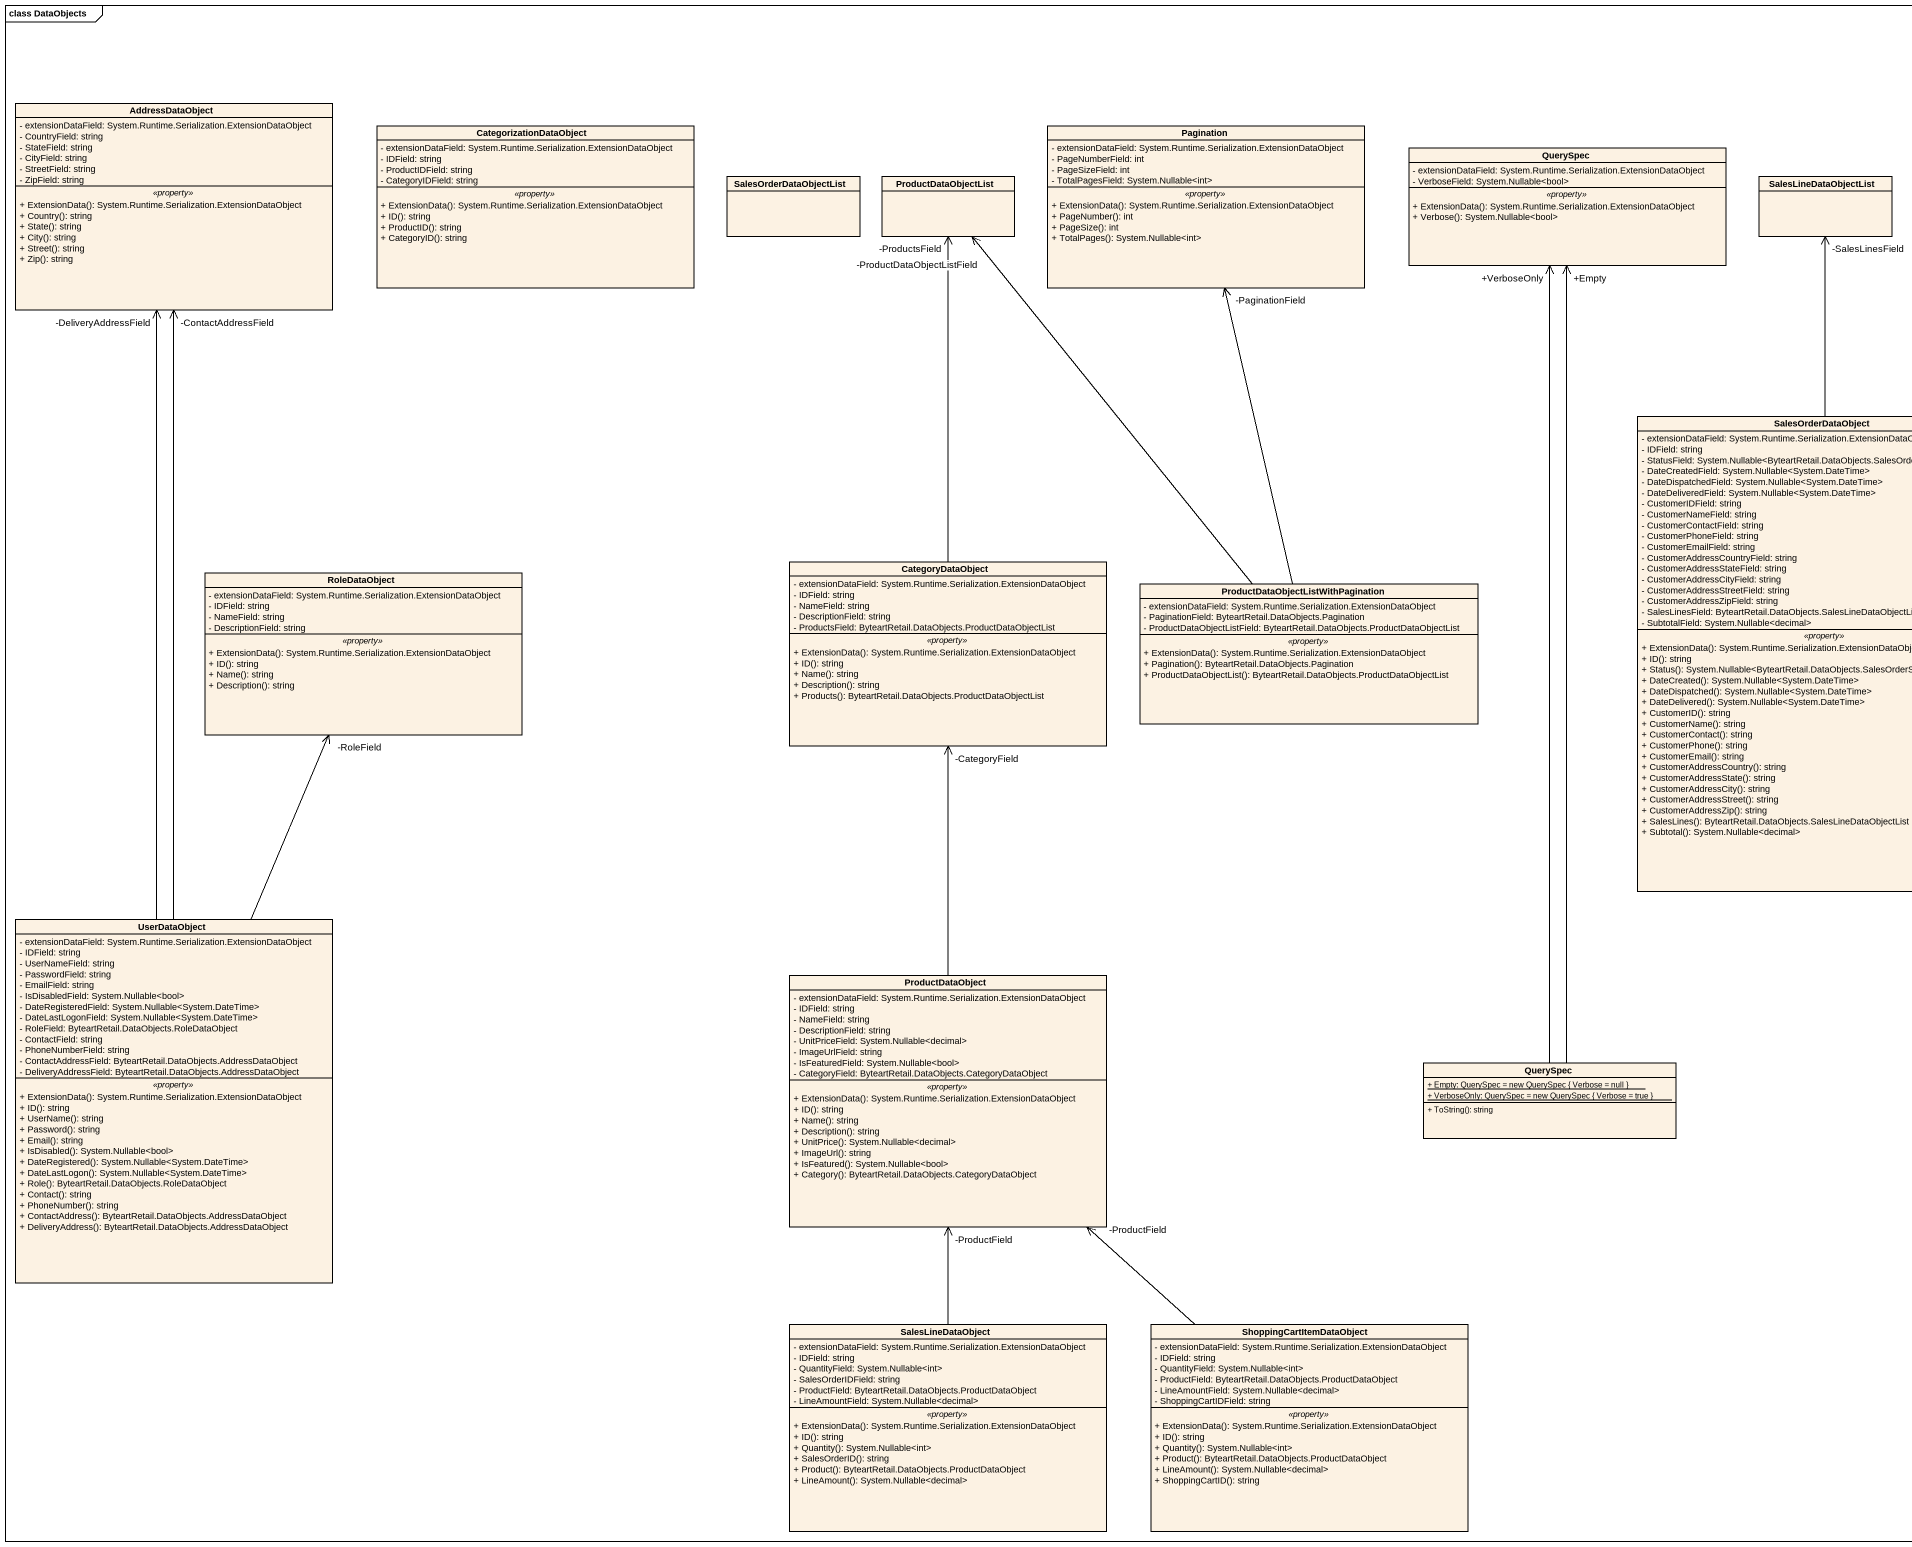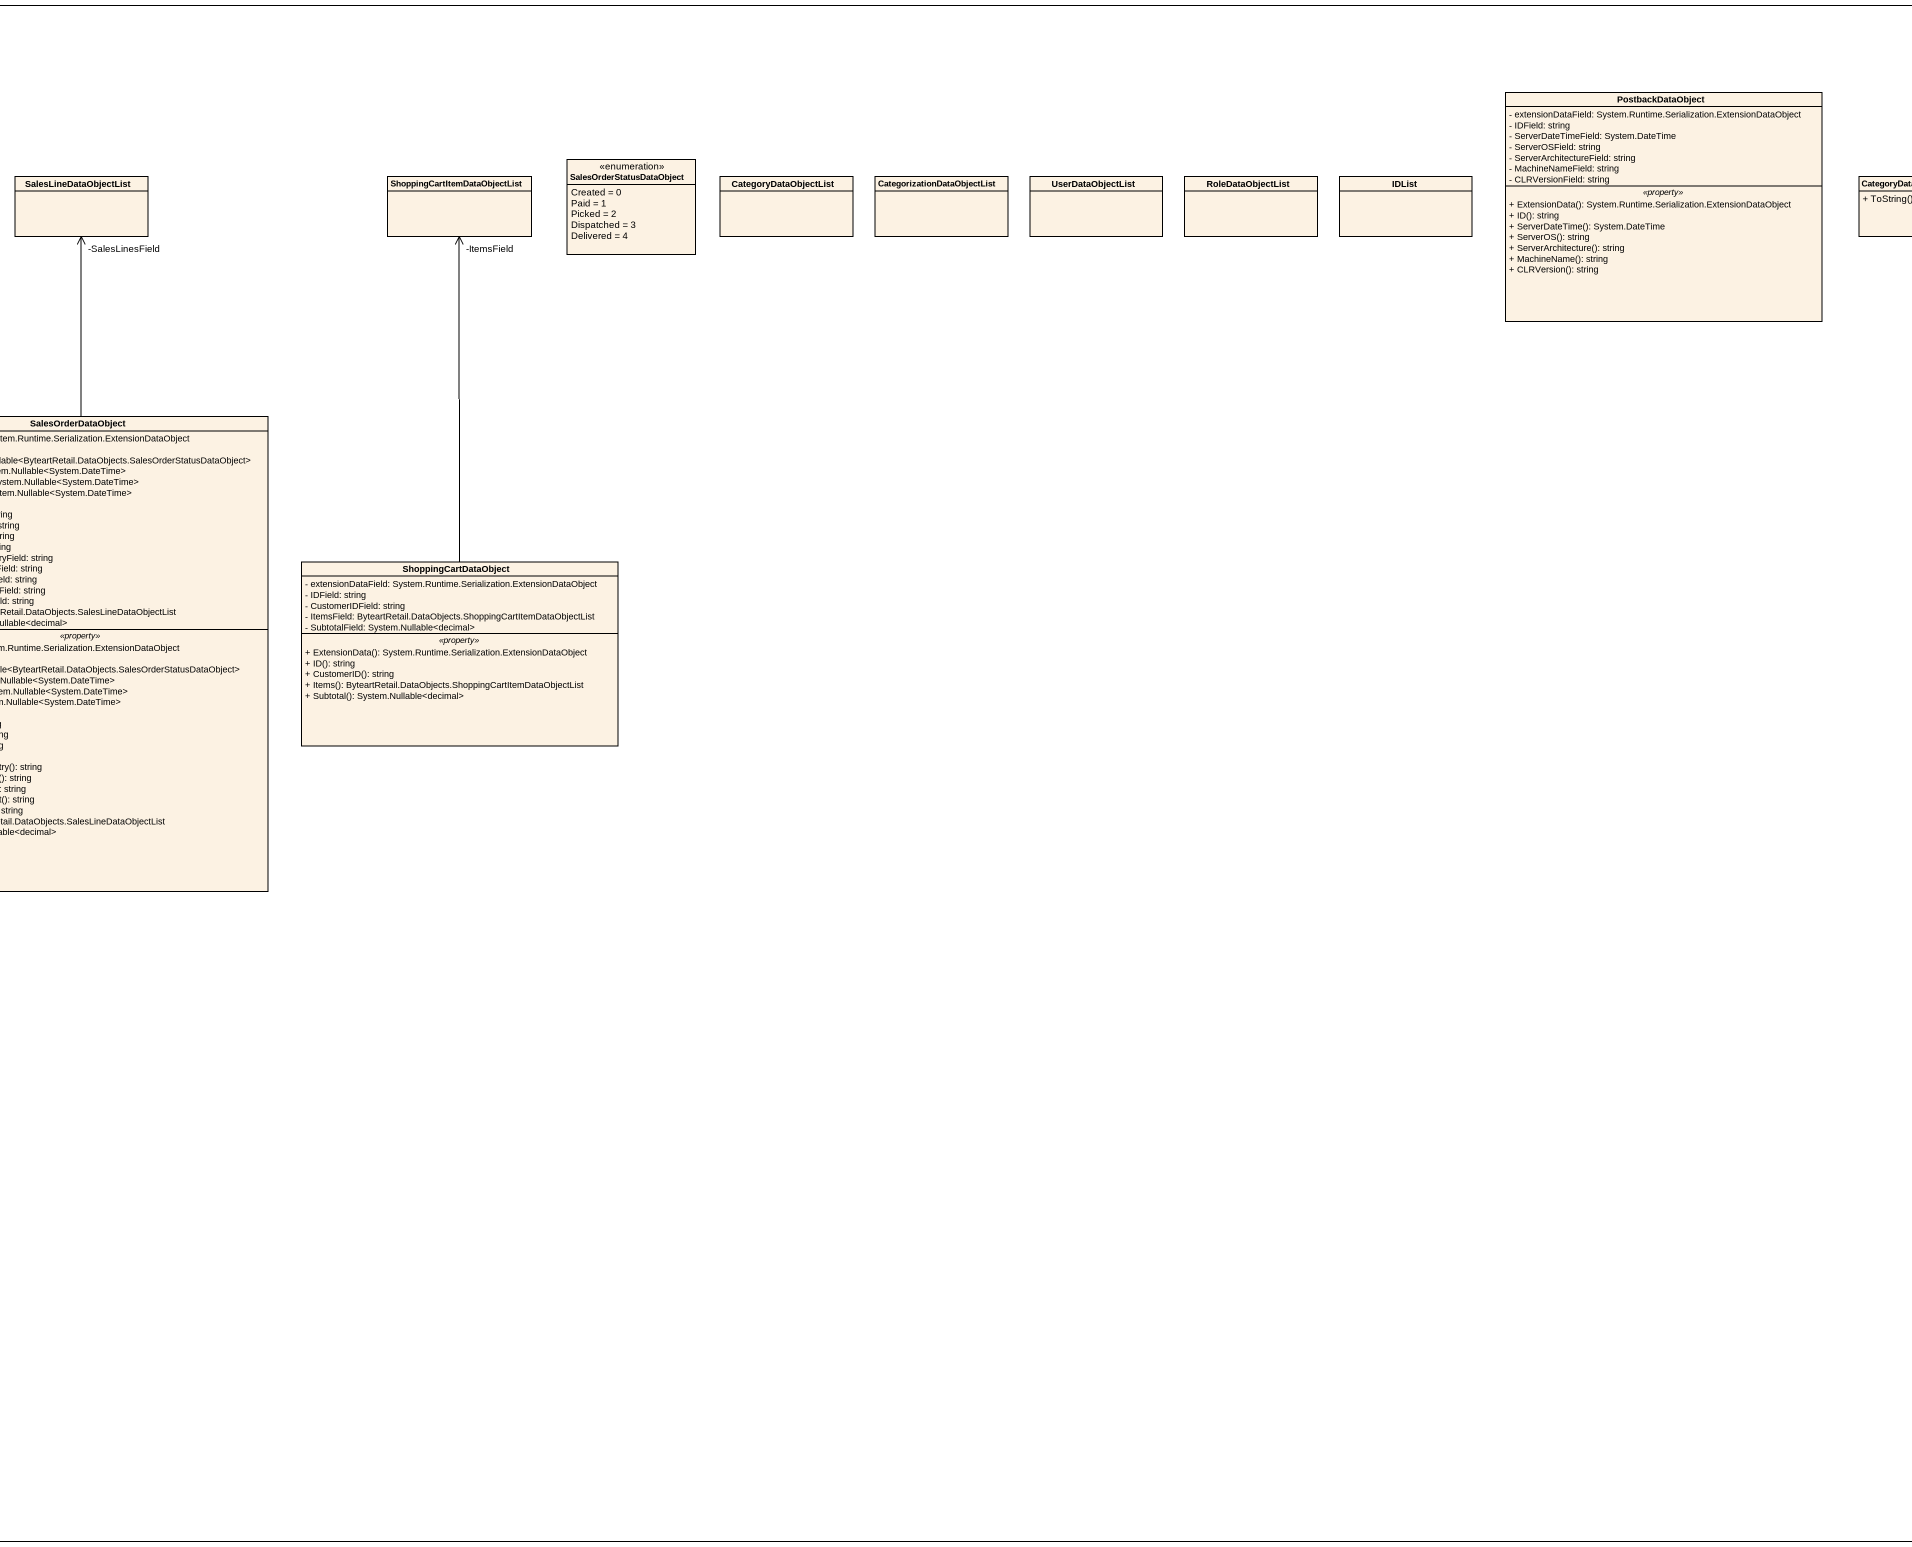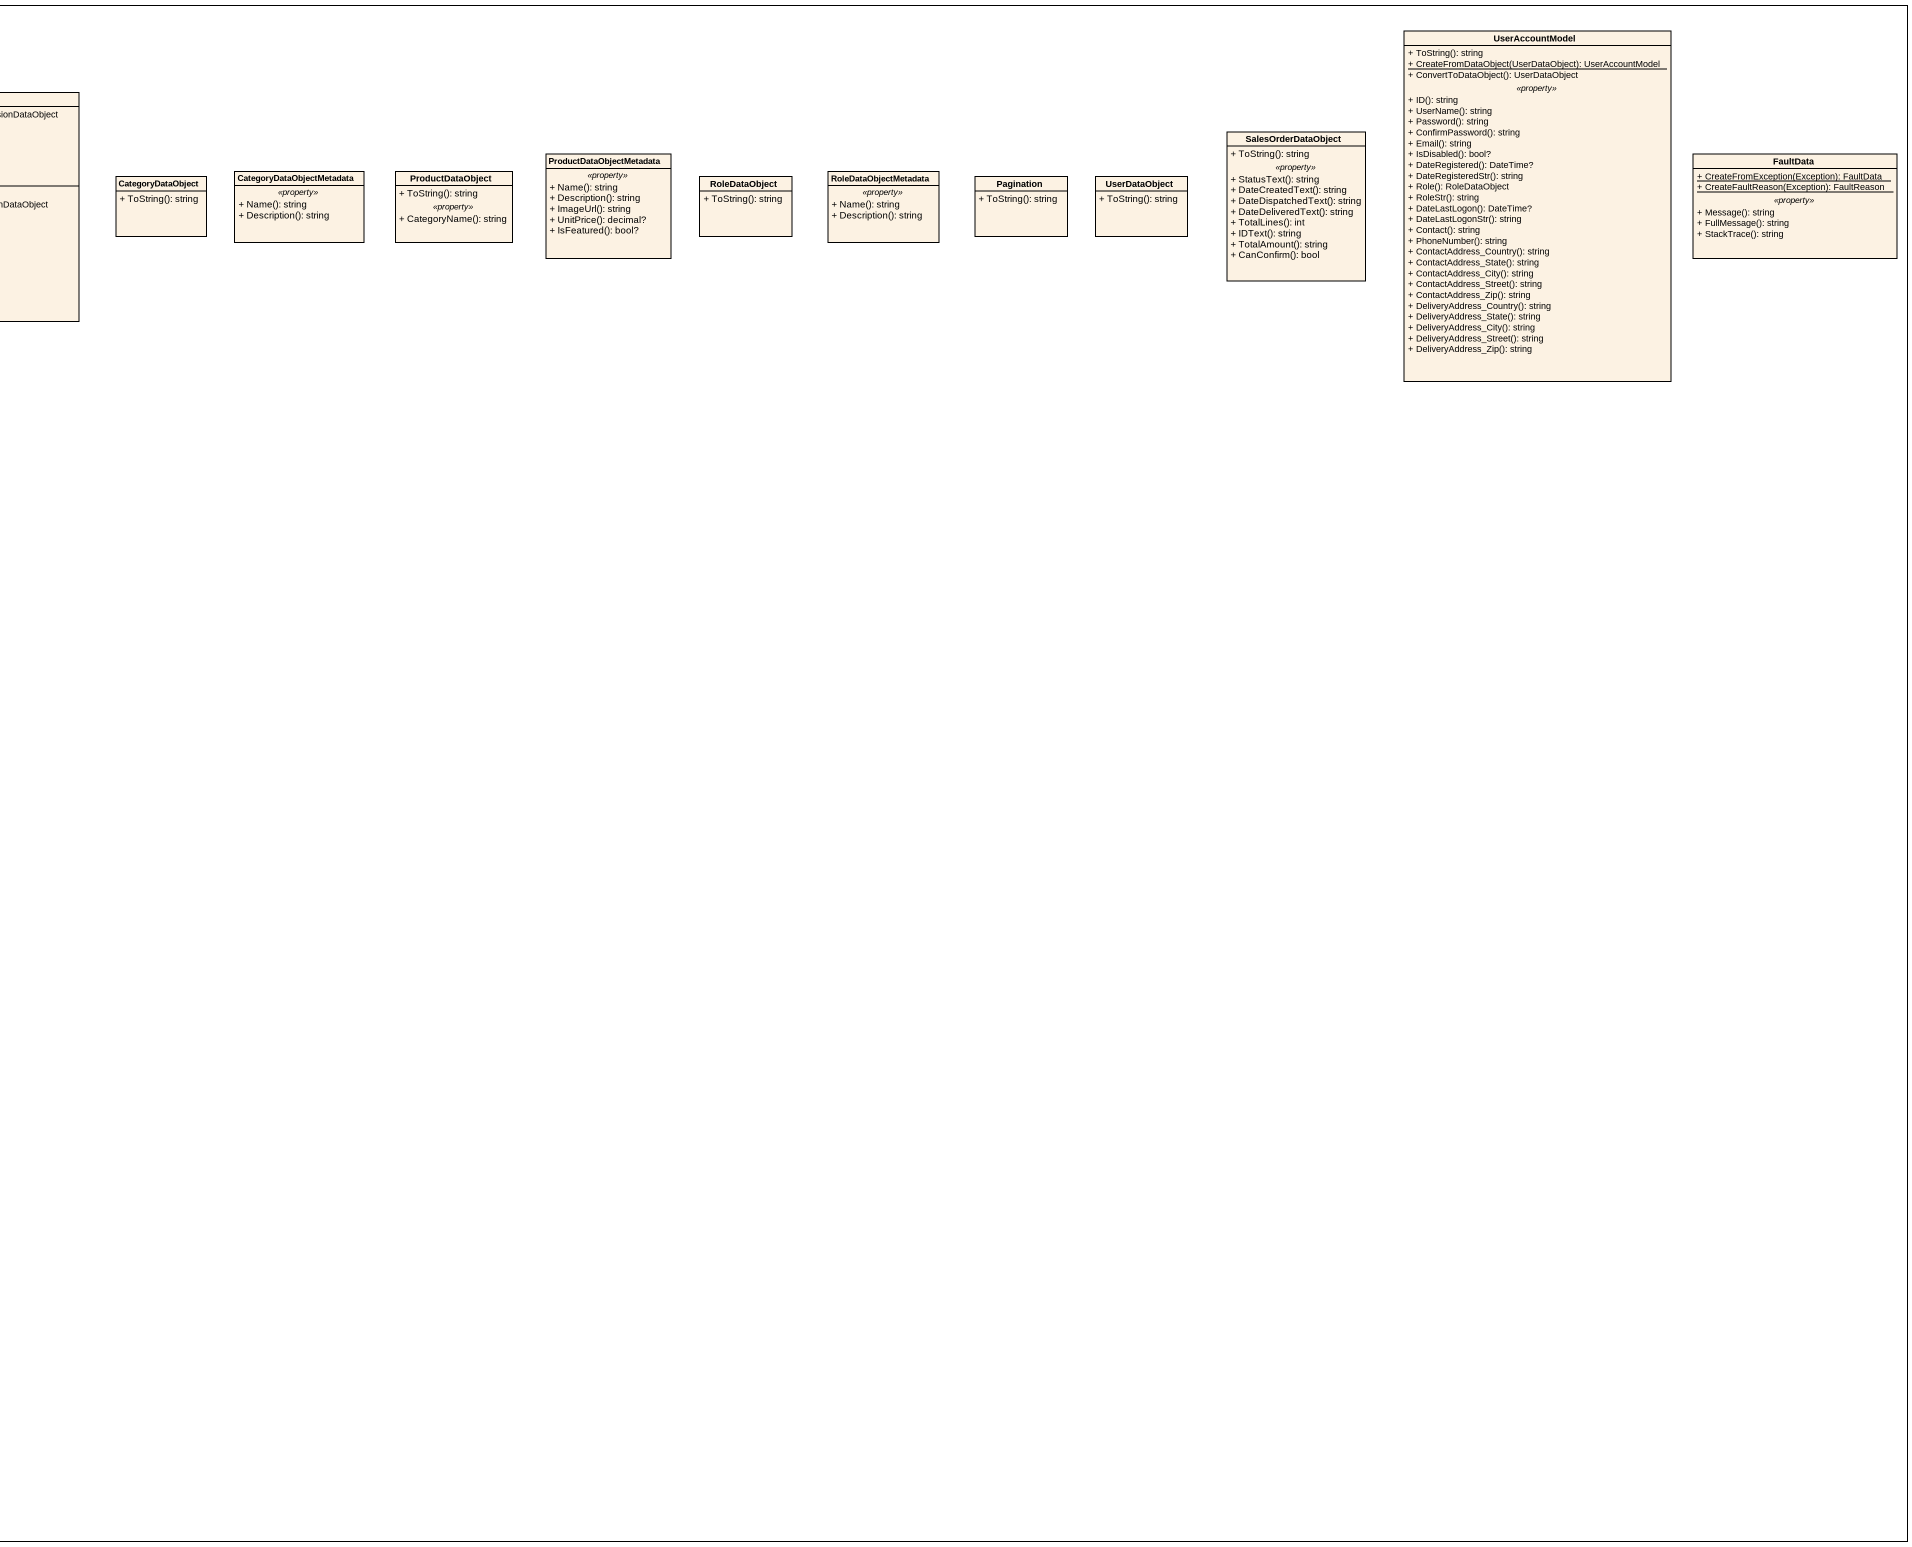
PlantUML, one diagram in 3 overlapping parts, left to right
@startuml
mainframe class DataObjects
hide circle
hide empty members
skinparam classAttributeIconSize 0
class UserAccountModel {
  + ToString(): string
  {static} + CreateFromDataObject(UserDataObject): UserAccountModel
  + ConvertToDataObject(): UserDataObject
  .. <<property>> ..
  + ID(): string
  + UserName(): string
  + Password(): string
  + ConfirmPassword(): string
  + Email(): string
  + IsDisabled(): bool?
  + DateRegistered(): DateTime?
  + DateRegisteredStr(): string
  + Role(): RoleDataObject
  + RoleStr(): string
  + DateLastLogon(): DateTime?
  + DateLastLogonStr(): string
  + Contact(): string
  + PhoneNumber(): string
  + ContactAddress_Country(): string
  + ContactAddress_State(): string
  + ContactAddress_City(): string
  + ContactAddress_Street(): string
  + ContactAddress_Zip(): string
  + DeliveryAddress_Country(): string
  + DeliveryAddress_State(): string
  + DeliveryAddress_City(): string
  + DeliveryAddress_Street(): string
  + DeliveryAddress_Zip(): string
}
class PostbackDataObject {
  - extensionDataField: System.Runtime.Serialization.ExtensionDataObject
  - IDField: string
  - ServerDateTimeField: System.DateTime
  - ServerOSField: string
  - ServerArchitectureField: string
  - MachineNameField: string
  - CLRVersionField: string
  .. <<property>> ..
  + ExtensionData(): System.Runtime.Serialization.ExtensionDataObject
  + ID(): string
  + ServerDateTime(): System.DateTime
  + ServerOS(): string
  + ServerArchitecture(): string
  + MachineName(): string
  + CLRVersion(): string
}
class AddressDataObject {
  - extensionDataField: System.Runtime.Serialization.ExtensionDataObject
  - CountryField: string
  - StateField: string
  - CityField: string
  - StreetField: string
  - ZipField: string
  .. <<property>> ..
  + ExtensionData(): System.Runtime.Serialization.ExtensionDataObject
  + Country(): string
  + State(): string
  + City(): string
  + Street(): string
  + Zip(): string
}
class CategorizationDataObject {
  - extensionDataField: System.Runtime.Serialization.ExtensionDataObject
  - IDField: string
  - ProductIDField: string
  - CategoryIDField: string
  .. <<property>> ..
  + ExtensionData(): System.Runtime.Serialization.ExtensionDataObject
  + ID(): string
  + ProductID(): string
  + CategoryID(): string
}
class Pagination {
  - extensionDataField: System.Runtime.Serialization.ExtensionDataObject
  - PageNumberField: int
  - PageSizeField: int
  - TotalPagesField: System.Nullable<int>
  .. <<property>> ..
  + ExtensionData(): System.Runtime.Serialization.ExtensionDataObject
  + PageNumber(): int
  + PageSize(): int
  + TotalPages(): System.Nullable<int>
}
class SalesOrderDataObject {
  + ToString(): string
  .. <<property>> ..
  + StatusText(): string
  + DateCreatedText(): string
  + DateDispatchedText(): string
  + DateDeliveredText(): string
  + TotalLines(): int
  + IDText(): string
  + TotalAmount(): string
  + CanConfirm(): bool
}
class QuerySpec {
  - extensionDataField: System.Runtime.Serialization.ExtensionDataObject
  - VerboseField: System.Nullable<bool>
  .. <<property>> ..
  + ExtensionData(): System.Runtime.Serialization.ExtensionDataObject
  + Verbose(): System.Nullable<bool>
}
enum SalesOrderStatusDataObject {
  Created = 0
  Paid = 1
  Picked = 2
  Dispatched = 3
  Delivered = 4
}
class CategoryDataObjectMetadata {
  .. <<property>> ..
  + Name(): string
  + Description(): string
}
class ProductDataObject {
  + ToString(): string
  .. <<property>> ..
  + CategoryName(): string
}
class ProductDataObjectMetadata {
  .. <<property>> ..
  + Name(): string
  + Description(): string
  + ImageUrl(): string
  + UnitPrice(): decimal?
  + IsFeatured(): bool?
}
class RoleDataObjectMetadata {
  .. <<property>> ..
  + Name(): string
  + Description(): string
}
class FaultData {
  {static} + CreateFromException(Exception): FaultData
  {static} + CreateFaultReason(Exception): FaultReason
  .. <<property>> ..
  + Message(): string
  + FullMessage(): string
  + StackTrace(): string
}
class SalesOrderDataObjectList
class ProductDataObjectList
class SalesLineDataObjectList
class "ShoppingCartItemDataObjectList" as ShoppingCartItemDataObjectLi
class CategoryDataObjectList
class CategorizationDataObjectList
class UserDataObjectList
class RoleDataObjectList
class IDList
class CategoryDataObject {
  + ToString(): string
}
class RoleDataObject {
  + ToString(): string
}
class "Pagination" as Pagination_2 {
  + ToString(): string
}
class UserDataObject {
  + ToString(): string
}
class "SalesOrderDataObject" as SalesOrderDataObject_2 {
  - extensionDataField: System.Runtime.Serialization.ExtensionDataObject
  - IDField: string
  - StatusField: System.Nullable<ByteartRetail.DataObjects.SalesOrderStatusDataObject>
  - DateCreatedField: System.Nullable<System.DateTime>
  - DateDispatchedField: System.Nullable<System.DateTime>
  - DateDeliveredField: System.Nullable<System.DateTime>
  - CustomerIDField: string
  - CustomerNameField: string
  - CustomerContactField: string
  - CustomerPhoneField: string
  - CustomerEmailField: string
  - CustomerAddressCountryField: string
  - CustomerAddressStateField: string
  - CustomerAddressCityField: string
  - CustomerAddressStreetField: string
  - CustomerAddressZipField: string
  - SalesLinesField: ByteartRetail.DataObjects.SalesLineDataObjectList
  - SubtotalField: System.Nullable<decimal>
  .. <<property>> ..
  + ExtensionData(): System.Runtime.Serialization.ExtensionDataObject
  + ID(): string
  + Status(): System.Nullable<ByteartRetail.DataObjects.SalesOrderStatusDataObject>
  + DateCreated(): System.Nullable<System.DateTime>
  + DateDispatched(): System.Nullable<System.DateTime>
  + DateDelivered(): System.Nullable<System.DateTime>
  + CustomerID(): string
  + CustomerName(): string
  + CustomerContact(): string
  + CustomerPhone(): string
  + CustomerEmail(): string
  + CustomerAddressCountry(): string
  + CustomerAddressState(): string
  + CustomerAddressCity(): string
  + CustomerAddressStreet(): string
  + CustomerAddressZip(): string
  + SalesLines(): ByteartRetail.DataObjects.SalesLineDataObjectList
  + Subtotal(): System.Nullable<decimal>
}
class "RoleDataObject" as RoleDataObject_2 {
  - extensionDataField: System.Runtime.Serialization.ExtensionDataObject
  - IDField: string
  - NameField: string
  - DescriptionField: string
  .. <<property>> ..
  + ExtensionData(): System.Runtime.Serialization.ExtensionDataObject
  + ID(): string
  + Name(): string
  + Description(): string
}
class "CategoryDataObject" as CategoryDataObject_2 {
  - extensionDataField: System.Runtime.Serialization.ExtensionDataObject
  - IDField: string
  - NameField: string
  - DescriptionField: string
  - ProductsField: ByteartRetail.DataObjects.ProductDataObjectList
  .. <<property>> ..
  + ExtensionData(): System.Runtime.Serialization.ExtensionDataObject
  + ID(): string
  + Name(): string
  + Description(): string
  + Products(): ByteartRetail.DataObjects.ProductDataObjectList
}
class "ProductDataObjectListWithPagination" as ProductDataObjectListWithPag {
  - extensionDataField: System.Runtime.Serialization.ExtensionDataObject
  - PaginationField: ByteartRetail.DataObjects.Pagination
  - ProductDataObjectListField: ByteartRetail.DataObjects.ProductDataObjectList
  .. <<property>> ..
  + ExtensionData(): System.Runtime.Serialization.ExtensionDataObject
  + Pagination(): ByteartRetail.DataObjects.Pagination
  + ProductDataObjectList(): ByteartRetail.DataObjects.ProductDataObjectList
}
class ShoppingCartDataObject {
  - extensionDataField: System.Runtime.Serialization.ExtensionDataObject
  - IDField: string
  - CustomerIDField: string
  - ItemsField: ByteartRetail.DataObjects.ShoppingCartItemDataObjectList
  - SubtotalField: System.Nullable<decimal>
  .. <<property>> ..
  + ExtensionData(): System.Runtime.Serialization.ExtensionDataObject
  + ID(): string
  + CustomerID(): string
  + Items(): ByteartRetail.DataObjects.ShoppingCartItemDataObjectList
  + Subtotal(): System.Nullable<decimal>
}
class "UserDataObject" as UserDataObject_2 {
  - extensionDataField: System.Runtime.Serialization.ExtensionDataObject
  - IDField: string
  - UserNameField: string
  - PasswordField: string
  - EmailField: string
  - IsDisabledField: System.Nullable<bool>
  - DateRegisteredField: System.Nullable<System.DateTime>
  - DateLastLogonField: System.Nullable<System.DateTime>
  - RoleField: ByteartRetail.DataObjects.RoleDataObject
  - ContactField: string
  - PhoneNumberField: string
  - ContactAddressField: ByteartRetail.DataObjects.AddressDataObject
  - DeliveryAddressField: ByteartRetail.DataObjects.AddressDataObject
  .. <<property>> ..
  + ExtensionData(): System.Runtime.Serialization.ExtensionDataObject
  + ID(): string
  + UserName(): string
  + Password(): string
  + Email(): string
  + IsDisabled(): System.Nullable<bool>
  + DateRegistered(): System.Nullable<System.DateTime>
  + DateLastLogon(): System.Nullable<System.DateTime>
  + Role(): ByteartRetail.DataObjects.RoleDataObject
  + Contact(): string
  + PhoneNumber(): string
  + ContactAddress(): ByteartRetail.DataObjects.AddressDataObject
  + DeliveryAddress(): ByteartRetail.DataObjects.AddressDataObject
}
class "ProductDataObject" as ProductDataObject_2 {
  - extensionDataField: System.Runtime.Serialization.ExtensionDataObject
  - IDField: string
  - NameField: string
  - DescriptionField: string
  - UnitPriceField: System.Nullable<decimal>
  - ImageUrlField: string
  - IsFeaturedField: System.Nullable<bool>
  - CategoryField: ByteartRetail.DataObjects.CategoryDataObject
  .. <<property>> ..
  + ExtensionData(): System.Runtime.Serialization.ExtensionDataObject
  + ID(): string
  + Name(): string
  + Description(): string
  + UnitPrice(): System.Nullable<decimal>
  + ImageUrl(): string
  + IsFeatured(): System.Nullable<bool>
  + Category(): ByteartRetail.DataObjects.CategoryDataObject
}
class "QuerySpec" as QuerySpec_2 {
  {static} + Empty: QuerySpec = new QuerySpec { Verbose = null }
  {static} + VerboseOnly: QuerySpec = new QuerySpec { Verbose = true }
  + ToString(): string
}
class SalesLineDataObject {
  - extensionDataField: System.Runtime.Serialization.ExtensionDataObject
  - IDField: string
  - QuantityField: System.Nullable<int>
  - SalesOrderIDField: string
  - ProductField: ByteartRetail.DataObjects.ProductDataObject
  - LineAmountField: System.Nullable<decimal>
  .. <<property>> ..
  + ExtensionData(): System.Runtime.Serialization.ExtensionDataObject
  + ID(): string
  + Quantity(): System.Nullable<int>
  + SalesOrderID(): string
  + Product(): ByteartRetail.DataObjects.ProductDataObject
  + LineAmount(): System.Nullable<decimal>
}
class ShoppingCartItemDataObject {
  - extensionDataField: System.Runtime.Serialization.ExtensionDataObject
  - IDField: string
  - QuantityField: System.Nullable<int>
  - ProductField: ByteartRetail.DataObjects.ProductDataObject
  - LineAmountField: System.Nullable<decimal>
  - ShoppingCartIDField: string
  .. <<property>> ..
  + ExtensionData(): System.Runtime.Serialization.ExtensionDataObject
  + ID(): string
  + Quantity(): System.Nullable<int>
  + Product(): ByteartRetail.DataObjects.ProductDataObject
  + LineAmount(): System.Nullable<decimal>
  + ShoppingCartID(): string
}
SalesOrderDataObject_2 -up-> "-SalesLinesField" SalesLineDataObjectList
CategoryDataObject_2 -up-> "-ProductsField" ProductDataObjectList
ProductDataObjectListWithPag -up-> "-PaginationField" Pagination
ProductDataObjectListWithPag -up-> "-ProductDataObjectListField" ProductDataObjectList
ShoppingCartDataObject -up-> "-ItemsField" ShoppingCartItemDataObjectLi
UserDataObject_2 -up-> "-ContactAddressField" AddressDataObject
UserDataObject_2 -up-> "-DeliveryAddressField" AddressDataObject
UserDataObject_2 -up-> "-RoleField" RoleDataObject_2
ProductDataObject_2 -up-> "-CategoryField" CategoryDataObject_2
QuerySpec_2 -up-> "+Empty" QuerySpec
QuerySpec_2 -up-> "+VerboseOnly" QuerySpec
SalesLineDataObject -up-> "-ProductField" ProductDataObject_2
ShoppingCartItemDataObject -up-> "-ProductField" ProductDataObject_2
@enduml
